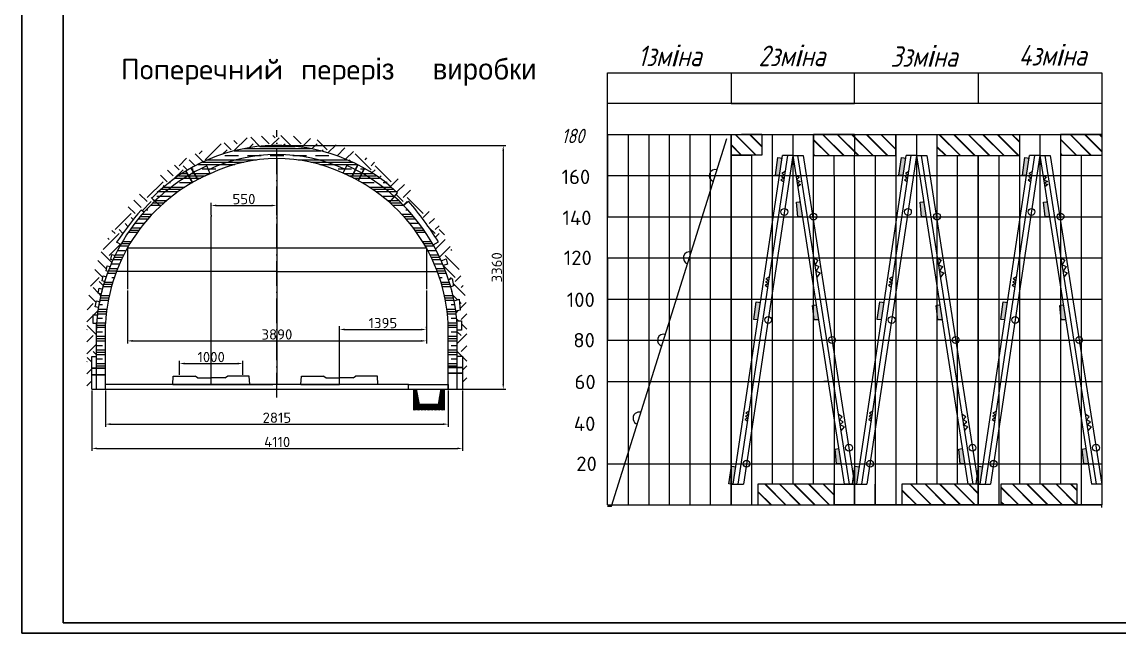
# Model space of a CAD drawing. Header units: millimetres. Extents: x 71 to 912, y 29 to 623.
# Drawn here: x 71 to 603, y 29 to 326 of the extents above; entities that cross this region are included whole.
import ezdxf

# ---------------------------------------------------------------- set-up
doc = ezdxf.new("R2010")
doc.units = ezdxf.units.MM
doc.linetypes.add('ACAD_ISO10W100', pattern=[18, 12, -3, 0, -3])
doc.layers.get('Defpoints').update_dxf_attribs({"lineweight": 9})
doc.layers.add('1', color=7, linetype='Continuous')
doc.styles.add('GOST', font='', dxfattribs={"oblique": 15})
doc.styles.get("Standard").update_dxf_attribs({"font": 'txt.shx'})
doc.styles.get('GOST').set_extended_font_data('GOST type A')
doc.dimstyles.new('ISO-25', dxfattribs={"dimtxt": 2.5, "dimasz": 2.5, "dimexe": 1.25, "dimexo": 0.625, "dimtad": 1, "dimtxsty": 'Standard', "dimcen": 2.5, "dimadec": 0, "dimazin": 0, "dimtfac": 1, "dimtmove": 0, "dimatfit": 3, "dimfxl": 1, "dimarcsym": 0})

# ---------------------------------------------------------------- blocks, each defined once
blk = doc.blocks.new('*D14')
at = {"layer": '1', "color": 0, "lineweight": -2, "transparency": 16777216}
for p, q in [((162.56, 232.12), (162.56, 238.06)), ((165.06, 236.81), (191.89, 236.81)), ((194.39, 232.12), (194.39, 238.06))]:
    blk.add_line(p, q, dxfattribs=at)
at = {"layer": '1', "color": 0, "transparency": 16777216}
for points in [[(165.06, 237.23), (165.06, 236.4), (162.56, 236.81)], [(191.89, 237.23), (191.89, 236.4), (194.39, 236.81)]]:
    blk.add_solid(points, dxfattribs=at)
at = {"layer": 'Defpoints', "color": 0, "transparency": 16777216}
for p in [(194.39, 236.81), (162.56, 231.49), (194.39, 231.49)]:
    blk.add_point(p, dxfattribs=at)
at = {"layer": '1', "color": 0, "transparency": 16777216, "insert": (178.48, 239.94), "char_height": 2.5, "attachment_point": 5}
blk.add_mtext('{\\H2x;550}', dxfattribs=at)
blk = doc.blocks.new('*D16')
at = {"layer": '1', "color": 0, "lineweight": -2, "transparency": 16777216}
for p, q in [((121.9, 195.54), (121.9, 169.76)), ((267.05, 195.54), (267.05, 169.76)), ((124.4, 171.01), (264.55, 171.01))]:
    blk.add_line(p, q, dxfattribs=at)
at = {"layer": '1', "color": 0, "transparency": 16777216}
for points in [[(124.4, 171.43), (124.4, 170.59), (121.9, 171.01)], [(264.55, 171.43), (264.55, 170.59), (267.05, 171.01)]]:
    blk.add_solid(points, dxfattribs=at)
at = {"layer": 'Defpoints', "color": 0, "transparency": 16777216}
for p in [(121.9, 196.16), (267.05, 196.16), (267.05, 171.01)]:
    blk.add_point(p, dxfattribs=at)
at = {"layer": '1', "color": 0, "transparency": 16777216, "insert": (194.48, 174.14), "char_height": 2.5, "attachment_point": 5}
blk.add_mtext('{\\H2x;3890}', dxfattribs=at)
blk = doc.blocks.new('*D26')
at = {"layer": '1', "color": 0, "lineweight": -2, "transparency": 16777216}
for p, q in [((195.09, 265.97), (305.64, 265.97)), ((304.39, 263.47), (304.39, 150.06)), ((195.09, 147.56), (305.64, 147.56))]:
    blk.add_line(p, q, dxfattribs=at)
at = {"layer": '1', "color": 0, "transparency": 16777216}
for points in [[(303.97, 263.47), (304.8, 263.47), (304.39, 265.97)], [(303.97, 150.06), (304.8, 150.06), (304.39, 147.56)]]:
    blk.add_solid(points, dxfattribs=at)
at = {"layer": 'Defpoints', "color": 0, "transparency": 16777216}
for p in [(194.47, 265.97), (194.47, 147.56), (304.39, 147.56)]:
    blk.add_point(p, dxfattribs=at)
at = {"layer": '1', "color": 0, "transparency": 16777216, "insert": (301.26, 206.76), "char_height": 2.5, "attachment_point": 5, "rotation": 90}
blk.add_mtext('{\\H2x;3360}', dxfattribs=at)
blk = doc.blocks.new('*D15')
at = {"layer": '1', "color": 0, "lineweight": -2, "transparency": 16777216}
for p, q in [((224.86, 177.18), (224.86, 177.8)), ((227.36, 176.55), (264.55, 176.55)), ((267.05, 177.18), (267.05, 177.8))]:
    blk.add_line(p, q, dxfattribs=at)
at = {"layer": '1', "color": 0, "transparency": 16777216}
for points in [[(227.36, 176.97), (227.36, 176.13), (224.86, 176.55)], [(264.55, 176.97), (264.55, 176.13), (267.05, 176.55)]]:
    blk.add_solid(points, dxfattribs=at)
at = {"layer": 'Defpoints', "color": 0, "transparency": 16777216}
for p in [(224.86, 176.55), (267.05, 176.55), (267.05, 176.55)]:
    blk.add_point(p, dxfattribs=at)
at = {"layer": '1', "color": 0, "transparency": 16777216, "insert": (245.96, 179.68), "char_height": 2.5, "attachment_point": 5}
blk.add_mtext('{\\H2x;1395}', dxfattribs=at)
blk = doc.blocks.new('*D28')
at = {"layer": '1', "color": 0, "lineweight": -2, "transparency": 16777216}
for p, q in [((111.24, 146.93), (111.24, 129.29)), ((277.69, 146.93), (277.69, 129.29)), ((113.74, 130.54), (275.19, 130.54))]:
    blk.add_line(p, q, dxfattribs=at)
at = {"layer": '1', "color": 0, "transparency": 16777216}
for points in [[(113.74, 130.96), (113.74, 130.12), (111.24, 130.54)], [(275.19, 130.96), (275.19, 130.12), (277.69, 130.54)]]:
    blk.add_solid(points, dxfattribs=at)
at = {"layer": 'Defpoints', "color": 0, "transparency": 16777216}
for p in [(111.24, 147.56), (277.69, 147.56), (277.69, 130.54)]:
    blk.add_point(p, dxfattribs=at)
at = {"layer": '1', "color": 0, "transparency": 16777216, "insert": (194.47, 133.67), "char_height": 2.5, "attachment_point": 5}
blk.add_mtext('{\\H2x;2815}', dxfattribs=at)

msp = doc.modelspace()

# ---------------------------------------------------------------- hatches: boundary and pattern name
at = {"layer": '1'}
h = msp.add_hatch(dxfattribs=at)
h.set_pattern_fill('EARTH', color=256, scale=1.730706, angle=45, style=0)
h.set_pattern_definition([(45, (-1578.202, -2308.316), (1e-15, 15.542187), [10.989986, -10.989986]), (45, (-1581.116, -2305.402), (1e-15, 15.542187), [10.989986, -10.989986]), (45, (-1584.031, -2302.488), (1e-15, 15.542187), [10.989986, -10.989986]), (135, (-1584.031, -2300.545), (-15.542187, 1e-15), [10.989986, -10.989986]), (135, (-1581.116, -2297.631), (-15.542187, 1e-15), [10.989986, -10.989986]), (135, (-1578.202, -2294.717), (-15.542187, 1e-15), [10.989986, -10.989986])])
h.paths.add_polyline_path([(194.465, 265.972), (194.465, 270.844, 0.3900009), (102.248, 185.958), (102.248, 147.557), (104.605, 147.556), (104.605, 163.46), (106.877, 163.46), (106.877, 179.457), (105.18, 179.457), (105.18, 182.709), (105.295, 183.674), (107.305, 183.674, -0.0097624), (107.819, 187.231), (106.271, 187.635), (106.903, 190.504), (108.344, 190.132, -0.0101326), (109.142, 193.777), (107.631, 194.122), (108.172, 196.551), (109.74, 196.131, -0.0104665), (110.816, 199.831), (109.576, 200.114), (110.117, 202.544), (111.577, 202.152, -0.007667), (112.534, 204.808), (111.576, 205.027), (112.116, 207.457), (113.436, 207.103, -0.0094559), (114.814, 210.3), (113.791, 210.534), (114.331, 212.963), (115.871, 212.55, -0.0163622), (118.681, 217.878), (116.643, 218.964, -0.0280893), (128.493, 234.59), (129.959, 233.565, -0.0204669), (135.199, 238.977), (133.675, 240.413, -0.20002)])
h.paths.add_polyline_path([(194.465, 270.844), (194.465, 265.972, -0.1903202), (253.111, 243.025), (251.514, 241.134, -0.0169439), (256.041, 236.799), (258.429, 238.879, -0.0407844), (272.876, 219.123), (270.382, 217.684, -0.0233625), (274.274, 209.972), (276.698, 210.844), (277.366, 208.307), (275.253, 207.703, -0.0199768), (277.814, 200.773), (279.542, 201.349), (280.213, 197.831), (278.861, 197.324, -0.0189913), (280.511, 190.497), (283.021, 191.213), (283.442, 185.958), (281.38, 185.482, -0.0130132), (281.947, 180.702), (284.073, 180.702), (284.073, 176.287), (282.053, 176.287), (282.053, 163.507), (284.608, 163.507), (284.608, 147.529), (286.741, 147.528), (286.741, 185.958, 0.3901828)])
h = msp.add_hatch(dxfattribs=at)
h.set_pattern_fill('JIS_LC_20A', color=256, scale=0.25, angle=90)
h.set_pattern_definition([(135, (-754.776, -218.642), (-3.535534, -3.535534), []), (135, (-754.776, -218.392), (-3.535534, -3.535534), [])])
h.paths.add_polyline_path([(465.03, 101.303), (428.03, 101.303), (428.03, 91.303), (465.03, 91.303)])
h.paths.add_polyline_path([(535.028, 101.303), (498.028, 101.303), (498.028, 91.303), (535.028, 91.303)])
h.paths.add_polyline_path([(583.03, 101.303), (546.03, 101.303), (546.03, 91.303), (583.03, 91.303)])
h.paths.add_polyline_path([(595.03, 271.303), (575.028, 271.303), (575.028, 261.303), (595.03, 261.303)])
h.paths.add_polyline_path([(555.028, 271.303), (515.028, 271.303), (515.028, 271.045), (515.028, 261.045), (535.028, 261.045), (555.028, 261.045)])
h.paths.add_polyline_path([(495.03, 271.303), (475.03, 271.303), (475.03, 261.045), (495.03, 261.045)])
h.paths.add_polyline_path([(475.03, 271.303), (455.028, 271.303), (455.028, 271.045), (455.028, 261.045), (475.03, 261.045)])
h.paths.add_polyline_path([(430.028, 271.303), (415.03, 271.303), (415.03, 269.303), (415.03, 261.303), (425.03, 261.303), (430.028, 261.303)])
h = msp.add_hatch(dxfattribs=at)
h.set_pattern_fill('CLAY', color=256, scale=1.384565, style=0)
h.set_pattern_definition([(0, (-1578.202, -2308.316), (0, 6.593992), []), (0, (-1578.202, -2307.217), (0, 6.593992), []), (0, (-1578.202, -2306.118), (0, 6.593992), []), (0, (-1578.202, -2303.92), (0, 6.593992), [6.593992, -4.395994])])
h.paths.add_polyline_path([(137.862, 236.469), (135.199, 238.977, 0.1851404), (106.877, 179.457), (106.877, 176.495), (106.877, 157.687), (111.236, 157.687), (111.236, 179.457, -0.1942018)])
h.paths.add_polyline_path([(235.84, 252.446), (234.039, 248.931, -0.2591152), (277.694, 179.457), (277.694, 158.074), (282.053, 158.074), (282.053, 179.457, 0.2478385)])
h.paths.add_polyline_path([(237.048, 254.802), (235.84, 252.446, -0.0523889), (251.514, 241.134), (253.111, 243.025, 0.058288)])
h.paths.add_polyline_path([(235.84, 252.446, 0.0098547), (232.642, 254.196), (230.808, 250.617, -0.0107862), (234.039, 248.931)])
h.paths.add_polyline_path([(232.642, 254.196, 0.0128953), (228.358, 256.294), (226.732, 252.502, -0.0132915), (230.808, 250.617)])
h.paths.add_polyline_path([(233.841, 256.534), (232.642, 254.196, -0.0098547), (235.84, 252.446), (237.048, 254.802, 0.0106323)])
h.paths.add_polyline_path([(194.465, 265.972), (194.465, 261.514, -0.107725), (227.545, 254.398), (228.358, 256.294, -0.0128953), (232.642, 254.196), (233.841, 256.534, 0.119785)])
h.paths.add_polyline_path([(194.465, 261.514), (194.465, 259.619, -0.1103748), (226.732, 252.502), (227.545, 254.398, 0.107725)])
h.paths.add_polyline_path([(194.465, 259.619), (194.465, 261.514, 0.108359), (161.244, 254.134), (162.057, 252.238, -0.1110449)])
h.paths.add_polyline_path([(194.465, 265.972, 0.1276374), (152.818, 255.023), (154.074, 252.826, -0.0193386), (160.431, 256.03), (161.244, 254.134, -0.108359), (194.465, 261.514)])
h.paths.add_polyline_path([(160.431, 256.03, 0.0193386), (154.074, 252.826), (156.048, 249.376, -0.0198046), (162.057, 252.238)])
h.paths.add_polyline_path([(154.074, 252.826, 0.0078887), (151.555, 251.38), (153.5, 247.979, -0.0086411), (156.048, 249.376)])
h.paths.add_polyline_path([(151.555, 251.38), (150.308, 253.56, 0.0620712), (133.675, 240.413), (135.199, 238.977, -0.0559178)])
h.paths.add_polyline_path([(153.5, 247.979), (151.555, 251.38, 0.0559178), (135.199, 238.977), (137.862, 236.469, -0.0579462)])
h = msp.add_hatch(color=250, dxfattribs=at)
h.dxf.hatch_style = 1
h.paths.add_polyline_path([(467.31, 118.684), (467.059, 118.645), (465.586, 118.389), (466.295, 111.303), (468.465, 111.303)])
h.paths.add_polyline_path([(477.311, 109.844), (475.194, 110.138), (475.03, 108.96), (475.03, 101.442), (476.028, 101.303)])
h.paths.add_polyline_path([(474.466, 104.904), (474.005, 101.584), (475.008, 101.445)])
h.paths.add_polyline_path([(475.03, 108.96), (474.466, 104.904), (475.008, 101.445), (475.03, 101.442)])
h.paths.add_polyline_path([(417.311, 109.844), (415.194, 110.138), (415.03, 108.96), (415.03, 101.442), (416.028, 101.303)])
h.paths.add_polyline_path([(415.028, 108.948), (414.005, 101.584), (415.028, 101.442)])
h.paths.add_polyline_path([(429.311, 189.715), (427.194, 190.009), (426.005, 181.455), (428.028, 181.174)])
h.paths.add_polyline_path([(439.848, 259.844), (437.73, 260.138), (436.542, 251.584), (438.565, 251.303)])
h.paths.add_polyline_path([(448.528, 238.684), (448.278, 238.645), (446.804, 238.389), (447.514, 231.303), (449.683, 231.303)])
h.paths.add_polyline_path([(456.374, 188.555), (456.124, 188.516), (455.028, 188.326), (455.028, 184.481), (455.359, 181.174), (457.529, 181.174)])
h.paths.add_polyline_path([(455.028, 188.326), (454.65, 188.26), (455.028, 184.481)])
h = msp.add_hatch(color=250, dxfattribs=at)
h.dxf.hatch_style = 1
h.paths.add_polyline_path([(587.31, 118.684), (587.059, 118.645), (585.586, 118.389), (586.295, 111.303), (588.465, 111.303)])
h.paths.add_polyline_path([(537.311, 109.844), (535.194, 110.138), (535.028, 108.948), (535.028, 101.442), (536.028, 101.303)])
h.paths.add_polyline_path([(535.028, 108.948), (534.466, 104.904), (535.008, 101.445), (535.028, 101.442)])
h.paths.add_polyline_path([(534.466, 104.904), (534.005, 101.584), (535.008, 101.445)])
h.paths.add_polyline_path([(527.31, 118.684), (527.059, 118.645), (525.586, 118.389), (526.295, 111.303), (528.465, 111.303)])
h.paths.add_polyline_path([(489.311, 189.715), (487.194, 190.009), (486.005, 181.455), (488.028, 181.174)])
h.paths.add_polyline_path([(516.374, 188.555), (516.124, 188.516), (515.028, 188.326), (515.028, 184.481), (515.359, 181.174), (517.529, 181.174)])
h.paths.add_polyline_path([(515.028, 188.326), (514.65, 188.26), (515.028, 184.481)])
h.paths.add_polyline_path([(508.528, 238.684), (508.278, 238.645), (506.804, 238.389), (507.514, 231.303), (509.683, 231.303)])
h.paths.add_polyline_path([(499.848, 259.844), (497.73, 260.138), (496.542, 251.584), (498.565, 251.303)])
h.paths.add_polyline_path([(559.848, 259.844), (557.73, 260.138), (556.542, 251.584), (558.565, 251.303)])
h.paths.add_polyline_path([(568.528, 238.684), (568.278, 238.645), (566.804, 238.389), (567.514, 231.303), (569.683, 231.303)])
h.paths.add_polyline_path([(576.374, 188.555), (576.124, 188.516), (575.028, 188.326), (575.028, 184.481), (575.359, 181.174), (577.529, 181.174)])
h.paths.add_polyline_path([(575.028, 188.326), (574.65, 188.26), (575.028, 184.481)])
h.paths.add_polyline_path([(549.311, 189.715), (547.194, 190.009), (546.005, 181.455), (548.028, 181.174)])
h = msp.add_hatch(color=250, dxfattribs=at)
h.dxf.hatch_style = 1
h.paths.add_polyline_path([(517.131, 210.225), (515.314, 211.303), (515.826, 208.027)])
h.paths.add_polyline_path([(517.692, 207.162), (515.826, 208.027), (516.323, 204.855)])
h.paths.add_polyline_path([(518.297, 204.1), (516.327, 204.827), (516.765, 202.032)])
h = msp.add_hatch(dxfattribs=at)
h.set_pattern_fill('JIS_WOOD', color=256, scale=0.681592, style=0)
h.set_pattern_definition([(45, (-2335.99957, -1416.17324), (-0.34079597, 0.34079597), [])])
h.paths.add_polyline_path([(262.342, 147.557), (260.738, 147.557), (260.738, 137.386), (275.813, 137.386), (275.813, 147.557), (274.082, 147.557), (272.729, 140.056), (263.687, 140.056)])

# ---------------------------------------------------------------- linework, layer by layer
at = {"layer": '1', "lineweight": 30}
for p, q in [((70.667, 29.015), (70.667, 623.015)), ((90.667, 34.015), (90.667, 618.015)), ((90.667, 34.015), (90.667, 618.015)), ((90.667, 34.015), (90.667, 618.015)), ((230.862, 250.724), (233.841, 256.534)), ((150.308, 253.56), (153.506, 247.97)), ((152.83, 255.002), (156.027, 249.412)), ((234.106, 249.061), (237.084, 254.871)), ((104.605, 157.687), (111.236, 157.687)), ((104.605, 154.567), (111.236, 154.567)), ((277.694, 158.074), (284.608, 158.074)), ((277.694, 155.295), (284.608, 155.295)), ((906.667, 34.015), (90.667, 34.015)), ((906.667, 34.015), (90.667, 34.015)), ((906.667, 34.015), (90.667, 34.015)), ((911.667, 29.015), (70.667, 29.015))]:
    msp.add_line(p, q, dxfattribs=at)
at = {"layer": '1'}
for p, q in [((355.03, 293.803), (355.03, 301.303)), ((355.03, 301.303), (595.03, 301.303)), ((355.03, 301.303), (415.03, 301.303)), ((355.03, 301.303), (415.03, 301.303)), ((415.03, 301.303), (422.53, 301.303)), ((415.03, 301.303), (415.03, 286.303)), ((475.03, 286.303), (475.03, 301.303)), ((475.03, 301.303), (535.03, 301.303)), ((535.03, 301.303), (535.03, 286.303)), ((595.03, 301.303), (595.03, 293.803)), ((355.03, 286.303), (355.03, 293.803)), ((595.03, 293.803), (595.03, 286.303)), ((355.03, 278.803), (355.03, 286.303)), ((595.03, 286.303), (355.03, 286.303)), ((415.03, 286.303), (475.03, 286.303)), ((595.03, 286.303), (595.03, 271.303)), ((355.03, 271.303), (355.03, 278.803)), ((355.03, 251.303), (355.03, 271.303)), ((355.03, 271.303), (355.03, 251.303)), ((355.03, 271.303), (595.03, 271.303)), ((355.03, 231.303), (355.03, 271.303)), ((355.03, 271.303), (375.03, 271.303)), ((355.03, 271.303), (375.03, 271.303)), ((355.03, 271.303), (595.03, 271.303)), ((355.03, 271.303), (595.03, 271.303)), ((355.03, 271.303), (365.03, 271.303)), ((355.03, 271.303), (415.03, 271.303)), ((357.03, 90.678), (413.03, 269.303)), ((365.03, 271.303), (585.03, 271.303)), ((365.03, 271.303), (365.03, 91.303)), ((375.03, 271.303), (375.03, 91.303)), ((385.028, 271.045), (385.028, 91.045)), ((395.028, 271.045), (395.028, 271.303)), ((395.028, 271.045), (395.028, 91.045)), ((405.028, 271.045), (405.028, 271.303)), ((405.028, 91.045), (405.028, 271.045)), ((415.028, 271.045), (415.028, 271.303)), ((415.028, 271.303), (430.028, 271.303)), ((415.028, 271.303), (430.028, 271.303)), ((415.028, 91.303), (415.028, 271.045)), ((415.03, 271.303), (415.03, 269.303)), ((415.03, 269.303), (415.03, 91.303)), ((430.028, 271.303), (420.028, 271.303)), ((420.028, 271.303), (420.028, 271.303)), ((425.028, 271.045), (425.028, 271.303)), ((430.028, 271.303), (430.028, 261.303)), ((435.028, 271.045), (435.028, 271.303)), ((435.028, 271.045), (435.028, 101.303)), ((445.028, 271.045), (445.028, 271.303)), ((445.028, 271.045), (445.028, 101.303)), ((445.028, 271.045), (445.028, 261.045)), ((455.028, 271.045), (455.028, 271.303)), ((475.03, 271.303), (455.028, 271.303)), ((455.028, 271.303), (465.028, 271.303)), ((455.028, 261.045), (455.028, 271.045)), ((455.028, 271.045), (455.028, 261.045)), ((475.03, 271.303), (475.03, 261.045)), ((475.03, 271.303), (475.03, 265.303)), ((475.03, 271.303), (475.03, 261.045)), ((495.03, 271.303), (495.03, 91.303)), ((495.03, 261.045), (495.03, 271.303)), ((505.028, 271.045), (505.028, 271.303)), ((505.028, 271.045), (505.028, 101.303)), ((505.028, 271.045), (505.028, 261.045)), ((515.028, 271.045), (515.028, 271.303)), ((515.028, 271.045), (515.028, 101.303)), ((515.028, 271.045), (515.028, 261.045)), ((535.028, 271.045), (535.028, 271.303)), ((555.028, 271.045), (555.028, 271.303)), ((555.028, 271.045), (555.028, 101.303)), ((565.028, 271.045), (565.028, 271.303)), ((565.028, 271.045), (565.028, 101.303)), ((565.028, 271.045), (565.028, 261.045)), ((575.028, 271.045), (575.028, 271.303)), ((595.03, 271.303), (575.028, 271.303)), ((575.028, 271.303), (575.028, 261.303)), ((575.028, 271.045), (575.028, 101.303)), ((595.03, 271.303), (595.03, 91.303)), ((595.03, 271.303), (595.03, 151.303)), ((430.028, 261.303), (415.03, 261.303)), ((415.03, 261.303), (416.03, 261.303)), ((415.03, 261.303), (425.03, 261.303)), ((425.03, 261.303), (425.03, 91.303)), ((575.028, 261.303), (595.03, 261.303)), ((585.03, 261.303), (585.03, 91.303)), ((162.057, 252.238), (160.431, 256.03)), ((194.365, 259.619), (194.465, 149.889)), ((226.732, 252.502), (228.358, 256.294)), ((416.028, 101.303), (440.028, 261.045)), ((418.528, 101.303), (442.528, 261.045)), ((445.028, 261.045), (421.028, 101.303)), ((436.542, 251.584), (437.73, 260.138)), ((437.73, 260.138), (439.999, 259.823)), ((445.028, 261.045), (440.028, 261.045)), ((445.028, 261.045), (450.028, 261.045)), ((445.028, 261.045), (470.03, 101.303)), ((472.53, 101.303), (447.528, 261.045)), ((450.028, 261.045), (475.03, 101.303)), ((455.028, 261.045), (475.03, 261.045)), ((455.028, 251.303), (455.028, 261.045)), ((465.03, 251.303), (465.029, 261.045)), ((475.03, 261.045), (495.03, 261.045)), ((475.03, 251.303), (475.03, 261.045)), ((476.028, 101.303), (500.028, 261.045)), ((478.528, 101.303), (502.528, 261.045)), ((505.028, 261.045), (481.028, 101.303)), ((485.03, 261.045), (485.03, 91.303)), ((496.542, 251.584), (497.73, 260.138)), ((497.73, 260.138), (499.999, 259.823)), ((505.028, 261.045), (500.028, 261.045)), ((505.028, 261.045), (510.028, 261.045)), ((505.028, 261.045), (530.03, 101.303)), ((532.53, 101.303), (507.528, 261.045)), ((510.028, 261.045), (535.03, 101.303)), ((515.028, 261.045), (535.028, 261.045)), ((525.028, 101.303), (525.028, 261.045)), ((535.028, 91.303), (535.028, 261.045)), ((535.028, 261.045), (535.028, 91.303)), ((535.028, 261.045), (555.028, 261.045)), ((536.028, 101.303), (560.028, 261.045)), ((538.528, 101.303), (562.528, 261.045)), ((565.028, 261.045), (541.028, 101.303)), ((545.028, 261.045), (545.028, 91.303)), ((556.542, 251.584), (557.73, 260.138)), ((557.73, 260.138), (559.999, 259.823)), ((565.028, 261.045), (560.028, 261.045)), ((565.028, 261.045), (570.028, 261.045)), ((565.028, 261.045), (590.03, 101.303)), ((592.53, 101.303), (567.528, 261.045)), ((570.028, 261.045), (595.03, 101.303)), ((355.03, 251.303), (595.03, 251.303)), ((355.03, 251.303), (355.03, 231.303)), ((365.03, 251.303), (585.03, 251.303)), ((438.565, 251.303), (436.542, 251.584)), ((441.119, 251.583), (439.522, 250.877)), ((439.522, 250.877), (440.893, 250.081)), ((441.369, 253.348), (439.684, 252.402)), ((439.684, 252.402), (441.119, 251.583)), ((446.553, 251.303), (448.042, 250.553)), ((448.042, 250.553), (446.846, 249.338)), ((455.028, 101.303), (455.028, 251.303)), ((465.03, 251.303), (465.03, 101.303)), ((475.03, 251.303), (475.03, 91.303)), ((475.03, 251.303), (475.03, 91.303)), ((498.565, 251.303), (496.542, 251.584)), ((501.119, 251.583), (499.522, 250.877)), ((499.522, 250.877), (500.893, 250.081)), ((501.369, 253.348), (499.684, 252.402)), ((499.684, 252.402), (501.119, 251.583)), ((558.565, 251.303), (556.542, 251.584)), ((561.119, 251.583), (559.522, 250.877)), ((559.522, 250.877), (560.893, 250.081)), ((561.369, 253.348), (559.684, 252.402)), ((559.684, 252.402), (561.119, 251.583)), ((566.553, 251.303), (568.042, 250.553)), ((568.042, 250.553), (566.846, 249.338)), ((440.893, 250.081), (439.256, 249.236)), ((439.256, 249.236), (440.653, 248.372)), ((446.846, 249.338), (448.618, 248.506)), ((447.134, 247.611), (447.131, 247.61)), ((448.618, 248.506), (447.134, 247.611)), ((447.134, 247.611), (448.821, 246.971)), ((447.43, 245.809), (447.413, 245.807)), ((448.821, 246.971), (447.43, 245.809)), ((448.821, 246.971), (448.82, 246.971)), ((448.82, 246.971), (448.821, 246.971)), ((448.821, 246.971), (448.82, 246.971)), ((448.821, 246.971), (448.821, 246.971)), ((448.821, 246.971), (448.821, 246.971)), ((500.893, 250.081), (499.256, 249.236)), ((499.256, 249.236), (500.653, 248.372)), ((507.134, 247.611), (507.131, 247.61)), ((507.134, 247.611), (507.131, 247.61)), ((507.43, 245.809), (507.413, 245.807)), ((507.413, 245.807), (507.43, 245.809)), ((560.893, 250.081), (559.256, 249.236)), ((559.256, 249.236), (560.653, 248.372)), ((566.846, 249.338), (568.618, 248.506)), ((568.618, 248.506), (567.134, 247.611)), ((567.134, 247.611), (568.821, 246.971)), ((568.821, 246.971), (567.43, 245.809)), ((570.512, 247.568), (570.499, 247.5)), ((137.759, 236.566), (133.675, 240.413)), ((249.251, 238.453), (253.111, 243.025)), ((130.105, 233.463), (128.493, 234.59)), ((256.041, 236.799), (258.429, 238.879)), ((446.804, 238.389), (448.278, 238.645)), ((447.514, 231.303), (446.804, 238.389)), ((448.278, 238.645), (448.528, 238.684)), ((506.804, 238.389), (508.278, 238.645)), ((507.514, 231.303), (506.804, 238.389)), ((508.278, 238.645), (508.528, 238.684)), ((566.804, 238.389), (568.278, 238.645)), ((567.514, 231.303), (566.804, 238.389)), ((568.278, 238.645), (568.528, 238.684)), ((162.559, 232.117), (162.559, 231.492)), ((162.559, 149.889), (162.559, 231.492)), ((162.559, 231.492), (162.559, 231.492)), ((355.03, 211.303), (355.03, 231.303)), ((355.03, 231.303), (595.03, 231.303)), ((365.03, 231.303), (585.03, 231.303)), ((449.683, 231.303), (447.514, 231.303)), ((509.683, 231.303), (507.514, 231.303)), ((569.683, 231.303), (567.514, 231.303)), ((119.062, 217.675), (116.643, 218.964)), ((270.382, 217.684), (272.876, 219.123)), ((121.898, 216.164), (121.898, 196.164)), ((121.898, 216.164), (267.055, 216.164)), ((267.055, 216.164), (267.055, 196.164)), ((113.791, 210.534), (114.331, 212.963)), ((114.814, 210.3), (113.791, 210.534)), ((114.331, 212.963), (115.871, 212.55)), ((274.274, 209.972), (276.698, 210.844)), ((277.366, 208.307), (275.253, 207.703)), ((276.698, 210.844), (277.366, 208.307)), ((355.03, 171.303), (355.03, 211.303)), ((355.03, 211.303), (355.03, 171.303)), ((355.03, 171.303), (355.03, 211.303)), ((355.03, 211.303), (355.03, 171.303)), ((355.03, 171.303), (355.03, 211.303)), ((355.03, 211.303), (355.03, 171.303)), ((355.03, 171.303), (355.03, 211.303)), ((355.03, 211.303), (595.03, 211.303)), ((365.03, 211.303), (585.03, 211.303)), ((455.314, 211.303), (457.131, 210.225)), ((457.131, 210.225), (455.826, 208.027)), ((455.826, 208.027), (457.692, 207.162)), ((515.314, 211.303), (517.131, 210.225)), ((517.131, 210.225), (515.826, 208.027)), ((515.826, 208.027), (517.692, 207.162)), ((575.314, 211.303), (577.131, 210.225)), ((577.131, 210.225), (575.826, 208.027)), ((575.826, 208.027), (577.692, 207.162)), ((109.576, 200.114), (110.117, 202.544)), ((110.117, 202.544), (111.577, 202.152)), ((111.576, 205.027), (112.116, 207.457)), ((112.534, 204.808), (111.576, 205.027)), ((112.116, 207.457), (113.436, 207.103)), ((194.415, 204.754), (116.567, 204.754)), ((194.415, 204.754), (272.367, 204.754)), ((457.692, 207.162), (456.31, 204.833)), ((456.31, 204.833), (458.297, 204.1)), ((458.297, 204.1), (456.699, 201.943)), ((517.692, 207.162), (516.31, 204.833)), ((516.31, 204.833), (518.297, 204.1)), ((518.297, 204.1), (516.699, 201.943)), ((577.692, 207.162), (576.31, 204.833)), ((576.31, 204.833), (578.297, 204.1)), ((578.297, 204.1), (576.699, 201.943)), ((110.816, 199.831), (109.576, 200.114)), ((277.814, 200.773), (279.542, 201.349)), ((280.213, 197.831), (278.861, 197.324)), ((279.542, 201.349), (280.213, 197.831)), ((433.18, 198.904), (431.543, 198.06)), ((431.543, 198.06), (432.94, 197.196)), ((433.406, 200.406), (431.809, 199.7)), ((431.809, 199.7), (433.18, 198.904)), ((433.656, 202.172), (431.971, 201.225)), ((431.971, 201.225), (433.406, 200.406)), ((493.18, 198.904), (491.543, 198.06)), ((491.543, 198.06), (492.94, 197.196)), ((493.406, 200.406), (491.809, 199.7)), ((491.809, 199.7), (493.18, 198.904)), ((493.656, 202.172), (491.971, 201.225)), ((491.971, 201.225), (493.406, 200.406)), ((553.18, 198.904), (551.543, 198.06)), ((551.543, 198.06), (552.94, 197.196)), ((553.406, 200.406), (551.809, 199.7)), ((551.809, 199.7), (553.18, 198.904)), ((553.656, 202.172), (551.971, 201.225)), ((551.971, 201.225), (553.406, 200.406)), ((107.631, 194.122), (108.172, 196.551)), ((109.142, 193.777), (107.631, 194.122)), ((108.172, 196.551), (109.74, 196.131)), ((106.271, 187.635), (106.903, 190.504)), ((107.837, 187.226), (106.271, 187.635)), ((106.903, 190.504), (108.683, 190.045)), ((280.511, 190.497), (283.021, 191.213)), ((283.021, 191.213), (283.442, 185.958)), ((355.03, 191.303), (595.03, 191.303)), ((365.03, 191.303), (585.03, 191.303)), ((426.005, 181.455), (427.194, 190.009)), ((427.194, 190.009), (429.463, 189.694)), ((454.65, 188.26), (456.124, 188.516)), ((455.359, 181.174), (454.65, 188.26)), ((456.124, 188.516), (456.374, 188.555)), ((486.005, 181.455), (487.194, 190.009)), ((487.194, 190.009), (489.463, 189.694)), ((514.65, 188.26), (516.124, 188.516)), ((515.359, 181.174), (514.65, 188.26)), ((516.124, 188.516), (516.374, 188.555)), ((546.005, 181.455), (547.194, 190.009)), ((547.194, 190.009), (549.463, 189.694)), ((574.65, 188.26), (576.124, 188.516)), ((575.359, 181.174), (574.65, 188.26)), ((576.124, 188.516), (576.374, 188.555)), ((105.18, 182.709), (105.295, 183.674)), ((105.18, 179.457), (105.18, 182.709)), ((105.295, 183.674), (107.305, 183.674)), ((283.442, 185.958), (281.38, 185.482)), ((428.028, 181.174), (426.005, 181.455)), ((457.529, 181.174), (455.359, 181.174)), ((457.529, 181.174), (457.214, 181.174)), ((488.028, 181.174), (486.005, 181.455)), ((517.529, 181.174), (515.359, 181.174)), ((548.028, 181.174), (546.005, 181.455)), ((577.529, 181.174), (575.359, 181.174)), ((106.877, 179.457), (105.18, 179.457)), ((106.877, 147.557), (106.877, 179.457)), ((111.236, 147.557), (111.236, 179.457)), ((224.865, 177.176), (224.865, 178.238)), ((224.865, 176.551), (224.865, 177.176)), ((224.865, 175.926), (224.865, 176.551)), ((224.865, 149.889), (224.865, 175.926)), ((277.694, 147.557), (277.694, 179.457)), ((282.053, 147.557), (282.053, 179.457)), ((355.03, 131.303), (355.03, 171.303)), ((355.03, 171.303), (595.03, 171.303)), ((365.03, 171.303), (585.03, 171.303)), ((104.605, 163.46), (106.877, 163.46)), ((104.605, 147.557), (104.605, 163.46)), ((147.173, 154.52), (147.173, 161.267)), ((149.673, 160.017), (175.449, 160.017)), ((177.949, 154.52), (177.949, 161.267)), ((282.053, 163.507), (284.608, 163.507)), ((284.608, 163.507), (284.608, 147.557)), ((258.377, 149.889), (111.236, 149.889)), ((143.869, 149.889), (144.173, 153.895)), ((143.869, 149.889), (162.559, 149.889)), ((144.173, 153.895), (154.706, 153.895)), ((144.173, 153.895), (147.173, 153.895)), ((155.954, 153.074), (154.706, 153.895)), ((155.954, 153.074), (162.561, 153.074)), ((156.157, 149.889), (192.502, 149.889)), ((169.168, 153.074), (162.561, 153.074)), ((169.168, 153.074), (170.416, 153.895)), ((180.949, 153.895), (170.416, 153.895)), ((194.465, 149.889), (174.33, 149.889)), ((180.949, 153.895), (177.949, 153.895)), ((181.253, 149.889), (180.949, 153.895)), ((206.175, 149.889), (206.478, 153.895)), ((206.175, 149.889), (224.865, 149.889)), ((206.478, 153.895), (217.011, 153.895)), ((218.26, 153.074), (217.011, 153.895)), ((218.26, 153.074), (224.866, 153.074)), ((231.473, 153.074), (224.866, 153.074)), ((231.473, 153.074), (232.722, 153.895)), ((243.255, 153.895), (232.722, 153.895)), ((243.558, 149.889), (243.255, 153.895)), ((355.03, 151.303), (595.03, 151.303)), ((365.03, 151.303), (585.03, 151.303)), ((462.204, 151.303), (460.035, 151.303)), ((104.605, 147.557), (284.608, 147.529)), ((104.605, 146.932), (104.605, 117.511)), ((106.877, 147.557), (282.053, 147.557)), ((260.738, 147.557), (260.738, 137.386)), ((275.813, 137.386), (275.813, 147.557)), ((284.608, 146.932), (284.608, 117.511)), ((423.385, 133.628), (421.749, 132.784)), ((423.611, 135.13), (422.014, 134.424)), ((422.014, 134.424), (423.385, 133.628)), ((423.862, 136.896), (422.177, 135.949)), ((422.177, 135.949), (423.611, 135.13)), ((467.276, 135.275), (467.205, 135.325)), ((468.964, 134.126), (467.276, 135.275)), ((467.66, 132.67), (468.964, 134.126)), ((483.385, 133.628), (481.749, 132.784)), ((483.611, 135.13), (482.014, 134.424)), ((482.014, 134.424), (483.385, 133.628)), ((483.862, 136.896), (482.177, 135.949)), ((482.177, 135.949), (483.611, 135.13)), ((527.276, 135.275), (527.205, 135.325)), ((528.964, 134.126), (527.276, 135.275)), ((527.66, 132.67), (528.964, 134.126)), ((543.385, 133.628), (541.749, 132.784)), ((543.611, 135.13), (542.014, 134.424)), ((542.014, 134.424), (543.385, 133.628)), ((543.862, 136.896), (542.177, 135.949)), ((542.177, 135.949), (543.611, 135.13)), ((587.276, 135.275), (587.205, 135.325)), ((588.964, 134.126), (587.276, 135.275)), ((587.66, 132.67), (588.964, 134.126)), ((355.03, 91.303), (355.03, 131.303)), ((421.749, 132.784), (423.145, 131.92)), ((469.501, 131.75), (467.66, 132.67)), ((467.814, 130.295), (469.501, 131.75)), ((470.038, 129.222), (467.814, 130.295)), ((468.465, 127.276), (470.038, 129.222)), ((481.749, 132.784), (483.145, 131.92)), ((529.501, 131.75), (527.66, 132.67)), ((527.814, 130.295), (529.501, 131.75)), ((530.038, 129.222), (527.814, 130.295)), ((528.465, 127.276), (530.038, 129.222)), ((541.749, 132.784), (543.145, 131.92)), ((589.501, 131.75), (587.66, 132.67)), ((587.814, 130.295), (589.501, 131.75)), ((590.038, 129.222), (587.814, 130.295)), ((588.465, 127.276), (590.038, 129.222)), ((107.105, 118.761), (282.108, 118.761)), ((465.586, 118.389), (467.059, 118.645)), ((466.295, 111.303), (465.586, 118.389)), ((467.059, 118.645), (467.31, 118.684)), ((525.586, 118.389), (527.059, 118.645)), ((526.295, 111.303), (525.586, 118.389)), ((527.059, 118.645), (527.31, 118.684)), ((585.586, 118.389), (587.059, 118.645)), ((586.295, 111.303), (585.586, 118.389)), ((587.059, 118.645), (587.31, 118.684)), ((355.03, 111.303), (595.03, 111.303)), ((365.03, 111.303), (585.03, 111.303)), ((414.005, 101.584), (415.194, 110.138)), ((415.194, 110.138), (417.463, 109.823)), ((468.465, 111.303), (466.295, 111.303)), ((474.005, 101.584), (475.194, 110.138)), ((475.194, 110.138), (477.463, 109.823)), ((528.465, 111.303), (526.295, 111.303)), ((534.005, 101.584), (535.194, 110.138)), ((535.194, 110.138), (537.463, 109.823)), ((588.465, 111.303), (586.295, 111.303)), ((416.028, 101.303), (414.005, 101.584)), ((415.028, 96.303), (415.028, 101.303)), ((415.028, 101.303), (416.028, 101.303)), ((415.028, 101.303), (418.528, 101.303)), ((416.028, 101.303), (418.528, 101.303)), ((416.028, 101.303), (418.528, 101.303)), ((418.528, 101.303), (421.028, 101.303)), ((465.03, 101.303), (428.03, 101.303)), ((428.03, 101.303), (428.03, 91.303)), ((465.03, 101.303), (465.03, 91.303)), ((465.03, 91.303), (465.03, 101.303)), ((465.03, 101.303), (475.03, 101.303)), ((472.53, 101.303), (470.03, 101.303)), ((475.03, 101.303), (472.53, 101.303)), ((472.53, 101.303), (472.53, 101.303)), ((476.028, 101.303), (474.005, 101.584)), ((475.028, 101.303), (476.028, 101.303)), ((475.028, 101.303), (478.528, 101.303)), ((475.03, 91.303), (475.03, 101.303)), ((476.028, 101.303), (478.528, 101.303)), ((476.028, 101.303), (478.528, 101.303)), ((478.528, 101.303), (481.028, 101.303)), ((485.03, 91.303), (485.03, 101.303)), ((535.028, 101.303), (498.028, 101.303)), ((498.028, 101.303), (498.028, 91.303)), ((532.53, 101.303), (530.03, 101.303)), ((535.03, 101.303), (532.53, 101.303)), ((532.53, 101.303), (532.53, 101.303)), ((536.028, 101.303), (534.005, 101.584)), ((535.028, 101.303), (536.028, 101.303)), ((535.028, 101.303), (538.528, 101.303)), ((535.028, 101.303), (541.028, 101.303)), ((536.028, 101.303), (538.528, 101.303)), ((536.028, 101.303), (538.528, 101.303)), ((538.528, 101.303), (541.028, 101.303)), ((583.03, 101.303), (546.03, 101.303)), ((546.03, 101.303), (546.03, 91.303)), ((583.03, 91.303), (583.03, 101.303)), ((592.53, 101.303), (590.03, 101.303)), ((595.03, 101.303), (592.53, 101.303)), ((592.53, 101.303), (592.53, 101.303)), ((415.028, 91.303), (415.028, 96.303)), ((355.03, 91.303), (595.03, 91.303)), ((355.03, 91.303), (365.03, 91.303)), ((355.03, 90.678), (357.03, 90.678)), ((365.03, 91.303), (585.03, 91.303)), ((375.03, 91.303), (395.03, 91.303)), ((455.028, 91.045), (455.028, 91.303)), ((475.03, 91.303), (465.03, 91.303)), ((465.03, 91.303), (465.03, 91.303)), ((595.03, 91.303), (475.03, 91.303)), ((525.028, 91.045), (525.028, 91.303)), ((595.03, 91.303), (583.03, 91.303)), ((595.03, 90.053), (595.03, 91.303)), ((70.667, 29.015), (90.667, 29.015)), ((90.667, 29.015), (90.667, 29.015))]:
    msp.add_line(p, q, dxfattribs=at)
at = {"layer": '1', "linetype": 'ACAD_ISO10W100'}
msp.add_line((194.465, 143.472), (194.465, 273.484), dxfattribs=at)
at = {"layer": '1'}
for points in [[(106.877, 179.457), (106.877, 179.457), (106.877, 176.495), (106.877, 176.495)], [(262.342, 147.557), (274.082, 147.557), (272.729, 140.056), (263.687, 140.056)]]:
    msp.add_lwpolyline(points, close=True, dxfattribs=at)
for points in [[(281.947, 180.702), (284.073, 180.702), (284.073, 176.287), (282.053, 176.287)], [(258.377, 147.557), (258.377, 149.889), (277.694, 149.889), (277.694, 147.557)]]:
    msp.add_lwpolyline(points, dxfattribs=at)
for centre in [(440.913, 233.652), (500.913, 233.652), (560.913, 233.652), (455.029, 231.438), (515.029, 231.438), (575.029, 231.438), (433.028, 181.174), (493.028, 181.174), (553.028, 181.174), (464.075, 171.438), (524.075, 171.438), (584.075, 171.438), (472.269, 119.088), (532.269, 119.088), (592.269, 119.088), (422.531, 111.303), (482.531, 111.303), (542.531, 111.303)]:
    msp.add_circle(centre, 1.652, dxfattribs=at)
for centre, radius, start, end in [((194.738, 180.252), 85.72, 47.07941, 135.42624), ((194.681, 182.078), 79.436, 65.56187, 114.89331), ((198.655, 172.283), 92.058, 114.53331, 175.53082), ((194.673, 183.867), 75.752, 64.96339, 115.50324), ((189.843, 172.199), 92.495, 4.5005, 65.39267), ((195.174, 174.98), 84.057, 113.20246, 176.94711), ((193.336, 174.902), 84.48, 3.09048, 66.71528), ((407.387, 251.303), 3, 72.59348, 252.59348), ((261.535, 121.395), 174.681, 139.60813, 146.04402), ((144.756, 140.589), 150.275, 31.50711, 40.84902), ((394.847, 211.303), 3, 72.59348, 252.59348), ((382.306, 171.303), 3, 72.59348, 252.59348), ((370.406, 133.442), 3, 72.03484, 253.15213)]:
    msp.add_arc(centre, radius, start, end, dxfattribs=at)
for points in [[(149.673, 160.434), (149.673, 159.601), (147.173, 160.017)], [(175.449, 160.434), (175.449, 159.601), (177.949, 160.017)], [(107.105, 119.178), (107.105, 118.344), (104.605, 118.761)], [(282.108, 119.178), (282.108, 118.344), (284.608, 118.761)]]:
    msp.add_solid(points, dxfattribs=at)

# ---------------------------------------------------------------- texts
at = {"layer": '1', "attachment_point": 1, "style": 'GOST'}
for s, width, insert, char_height in [('  1зм{\\fArial|b0|i0|c204|p34;і}на', 58.32768, (359.468, 314.498), 10), ('  2зм{\\fArial|b0|i0|c204|p34;і}на', 59.6187, (418.067, 314.498), 10), ('   3зм{\\fArial|b0|i0|c204|p34;і}на', 59.18441, (477.015, 314.194), 10), ('   4зм{\\fArial|b0|i0|c204|p34;і}на', 59.3686, (539.306, 314.802), 10), ('180', 27.85743, (332.712, 274.09), 7)]:
    msp.add_mtext_dynamic_manual_height_columns(s, width=width, gutter_width=12.5, heights=[0], dxfattribs=dict(at, insert=insert, char_height=char_height))
at = {"layer": '1', "lineweight": 30, "insert": (101.429, 336.38), "char_height": 3.5, "attachment_point": 1}
msp.add_mtext_dynamic_manual_height_columns('\\P\\P{\\H2.8571x;\\P  Поперечний перер\\fArial|b0|i0|c204|p34;і\\Ftxt|c204;з     виробки}', width=211.59629, gutter_width=12.5, heights=[0], dxfattribs=at)
at = {"layer": '1', "char_height": 7, "attachment_point": 1}
for s, width, insert in [('160', 24.03386, (332.712, 254.21)), ('140', 59.53844, (333.135, 234.331)), ('120', 36.0508, (333.77, 214.875)), ('100', 25.12632, (335.233, 194.482)), ('80', 69.37048, (338.402, 174.861)), ('60', 27.31121, (339.007, 154.549)), ('40', 18.0254, (338.663, 134.254)), ('20', 36.59703, (339.866, 114.781))]:
    msp.add_mtext_dynamic_manual_height_columns(s, width=width, gutter_width=12.5, heights=[0], dxfattribs=dict(at, insert=insert))
at = {"layer": '1', "char_height": 2.5, "attachment_point": 5}
for s, insert in [('{\\H2x;1000}', (162.561, 163.142)), ('{\\H2x;4110}', (194.607, 121.886))]:
    msp.add_mtext(s, dxfattribs=dict(at, insert=insert))

# ---------------------------------------------------------------- dimensions: what is measured, and where the dimension line sits
at = {"layer": '1'}
dim = msp.add_linear_dim(base=(304.386, 147.557), p1=(194.465, 265.972), p2=(194.465, 147.557), angle=90, text='{\\H2x;3360}', dimstyle='ISO-25', dxfattribs=at)
dim.commit()
dim.dimension.update_dxf_attribs({"geometry": '*D26', "text_midpoint": (301.261, 206.764)})
for base, p1, p2, text, picture, middle in [((194.391, 236.813), (162.559, 231.492), (194.391, 231.492), '{\\H2x;550}', '*D14', (178.475, 239.938)), ((267.055, 171.012), (121.898, 196.164), (267.055, 196.164), '{\\H2x;3890}', '*D16', (194.476, 174.137)), ((267.055, 176.551), (224.865, 176.551), (267.055, 176.551), '{\\H2x;1395}', '*D15', (245.96, 179.676)), ((277.694, 130.54), (111.236, 147.557), (277.694, 147.557), '{\\H2x;2815}', '*D28', (194.465, 133.665))]:
    dim = msp.add_linear_dim(base=base, p1=p1, p2=p2, text=text, dimstyle='ISO-25', dxfattribs=at)
    dim.commit()
    dim.dimension.update_dxf_attribs({"geometry": picture, "text_midpoint": middle})

doc.saveas('drawing.dxf')
